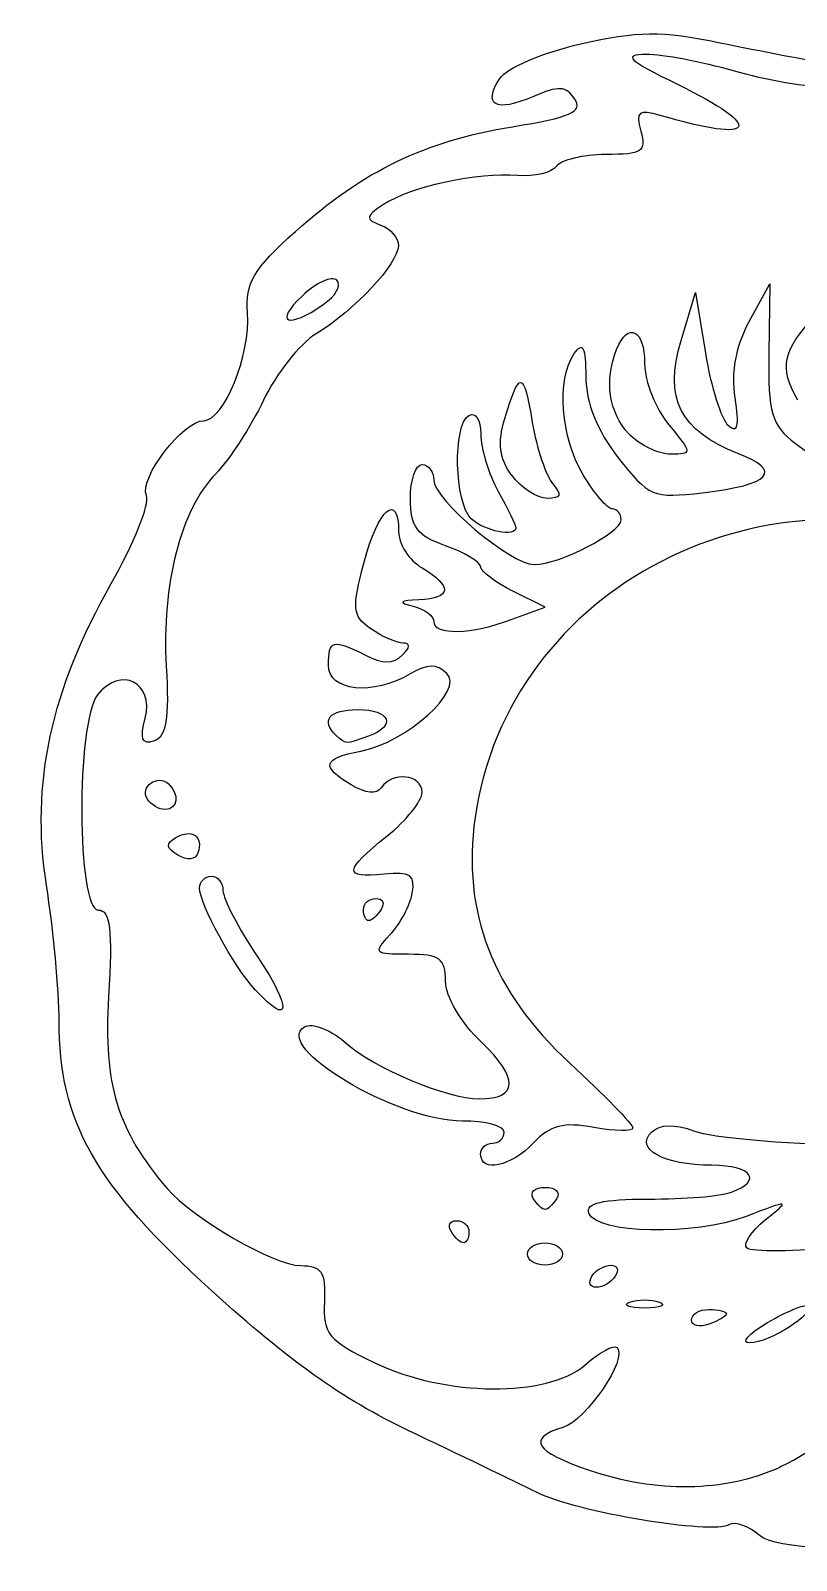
# Model space of a CAD drawing. Extents: x 2.4 to 13.2, y 1.8 to 13.4.
# Drawn here: x 4.399 to 5.721, y 2.799 to 5.44 of the extents above; entities that cross this region are included whole.
import ezdxf

# ---------------------------------------------------------------- set-up
doc = ezdxf.new("R2010")
doc.units = 0
doc.layers.add('Layer_1', color=7, linetype='CONTINUOUS')

msp = doc.modelspace()

# ---------------------------------------------------------------- linework, layer by layer
at = {"layer": 'Layer_1', "color": 7}
for points in [[(5.639976, 4.93796), (5.675189, 5.00256), (5.673609, 4.88322)], [(5.52204, 4.9049), (5.546966, 4.9879), (5.564185, 4.88297)], [(5.229785, 4.67256), (5.229778, 4.67202)], [(5.230326, 4.42386), (5.287247, 4.44466), (5.231645, 4.47246)], [(4.926741, 4.22297), (4.926729, 4.22317)], [(4.600728, 4.11325), (4.600719, 4.11315)], [(4.653309, 4.01645), (4.6533, 4.01675)], [(4.787394, 3.78384), (4.787401, 3.7837)], [(5.671457, 3.2098), (5.671457, 3.2099)], [(5.693037, 2.96018), (5.692812, 2.9609)]]:
    msp.add_lwpolyline(points, dxfattribs=at)
for points in [[(4.904354, 4.96689)], [(5.432054, 4.74383)], [(5.159997, 4.59739)], [(4.973907, 3.92275)], [(5.26708, 3.4241)], [(5.125547, 3.3666)], [(5.256969, 3.3282)], [(5.368175, 3.2898)], [(5.433888, 3.2451)], [(5.540035, 3.2139)]]:
    msp.add_lwpolyline(points, close=True, dxfattribs=at)
for points in [[(5.348822, 5.41692), (5.447953, 5.43962), (5.486924, 5.43992), (5.58956, 5.41892)], [(5.209152, 5.35732), (5.220929, 5.37532), (5.283771, 5.40212), (5.348822, 5.41692)], [(5.58956, 5.41892), (5.656913, 5.40512), (5.748413, 5.38772), (5.792892, 5.38002)], [(5.462114, 5.39876), (5.420418, 5.39876), (5.430585, 5.38866), (5.515875, 5.34736)], [(5.612779, 5.37026), (5.558191, 5.38596), (5.490394, 5.39876), (5.462114, 5.39876)], [(5.779073, 5.34136), (5.742198, 5.34151), (5.667368, 5.35446), (5.612779, 5.37026)], [(5.266037, 5.32582), (5.202219, 5.29822), (5.178896, 5.31112), (5.209152, 5.35732)], [(5.338581, 5.32182), (5.323791, 5.34452), (5.311065, 5.34522), (5.266037, 5.32582)], [(5.515875, 5.34736), (5.66932, 5.27236), (5.653574, 5.24411), (5.485925, 5.29356)], [(5.230983, 5.27402), (5.331952, 5.29032), (5.353006, 5.29972), (5.338581, 5.32182)], [(5.485925, 5.29356), (5.448437, 5.30446), (5.443471, 5.30056), (5.452901, 5.26636)], [(4.856258, 5.09302), (4.973801, 5.1982), (5.080454, 5.24968), (5.230983, 5.27402)], [(5.452901, 5.26636), (5.462631, 5.23106), (5.455111, 5.22606), (5.39207, 5.22606)], [(5.30683, 5.20566), (5.29951, 5.19476), (5.269403, 5.18726), (5.239926, 5.18976)], [(5.39207, 5.22606), (5.352507, 5.22606), (5.31415, 5.21596), (5.30683, 5.20566)], [(5.239926, 5.18976), (5.1714, 5.19576), (5.055262, 5.17056), (5.008502, 5.13966)], [(5.008502, 5.13966), (4.977003, 5.11896), (4.976346, 5.11426), (5.003452, 5.10436)], [(5.003452, 5.10436), (5.020638, 5.09836), (5.034413, 5.08196), (5.034064, 5.06846)], [(4.773536, 4.95303), (4.769646, 5.00383), (4.784271, 5.02863), (4.856258, 5.09302)], [(5.034064, 5.06846), (5.033432, 5.03706), (4.958621, 4.95723), (4.892043, 4.91651)], [(4.927874, 5.00899), (4.919254, 5.01699), (4.892216, 5.00499), (4.867811, 4.98179)], [(4.90437, 4.96689), (4.925947, 4.98179), (4.936526, 5.00079), (4.927874, 5.00899)], [(4.867811, 4.98179), (4.818352, 4.93479), (4.843422, 4.92469), (4.904354, 4.96689)], [(4.698108, 4.76659), (4.733081, 4.76659), (4.779093, 4.88037), (4.773536, 4.95303)], [(5.410838, 4.88948), (5.430742, 4.93858), (5.459222, 4.92418), (5.459222, 4.86478)], [(5.615461, 4.806), (5.608511, 4.8498), (5.617041, 4.8959), (5.639976, 4.93796)], [(5.723715, 4.80222), (5.691282, 4.85972), (5.696608, 4.88532), (5.754139, 4.94897)], [(4.892043, 4.91651), (4.863768, 4.89921), (4.822883, 4.84771), (4.80119, 4.80201)], [(5.337812, 4.88252), (5.352473, 4.90412), (5.357495, 4.89342), (5.357716, 4.84242)], [(5.432037, 4.74392), (5.397557, 4.78012), (5.389359, 4.83632), (5.410838, 4.88948)], [(5.620432, 4.71007), (5.520047, 4.74957), (5.492046, 4.80497), (5.52204, 4.9049)], [(5.35297, 4.67323), (5.314234, 4.73773), (5.307022, 4.83734), (5.337812, 4.88252)], [(5.459222, 4.86478), (5.459222, 4.83448), (5.478082, 4.78698), (5.501129, 4.75923)], [(5.564185, 4.88297), (5.573655, 4.82527), (5.591448, 4.76907), (5.603764, 4.7583)], [(5.673609, 4.88322), (5.672029, 4.77997), (5.678319, 4.75889), (5.719463, 4.72729)], [(5.217905, 4.77052), (5.243399, 4.85482), (5.250048, 4.85382), (5.265353, 4.76352)], [(5.357716, 4.84242), (5.357915, 4.79762), (5.377461, 4.74882), (5.413626, 4.70267)], [(5.603764, 4.7583), (5.619907, 4.7441), (5.623161, 4.7573), (5.615461, 4.806)], [(4.80119, 4.80201), (4.779487, 4.75631), (4.742438, 4.69924), (4.718838, 4.67512)], [(5.155953, 4.77579), (5.167202, 4.78179), (5.176235, 4.76879), (5.176298, 4.74339)], [(5.719463, 4.72729), (5.810601, 4.65729), (5.883858, 4.68689), (5.883858, 4.79369)], [(4.599053, 4.6373), (4.586635, 4.6681), (4.662152, 4.76659), (4.698108, 4.76659)], [(5.159993, 4.59742), (5.130675, 4.62522), (5.127623, 4.75917), (5.155953, 4.77579)], [(5.229778, 4.67202), (5.208326, 4.70112), (5.205072, 4.72802), (5.217905, 4.77052)], [(5.265353, 4.76352), (5.272873, 4.71892), (5.288857, 4.67112), (5.300848, 4.65736)], [(5.501129, 4.75923), (5.541577, 4.71043), (5.541684, 4.70873), (5.504289, 4.70873)], [(5.176298, 4.74339), (5.176361, 4.71909), (5.190014, 4.67429), (5.206627, 4.64419)], [(5.504289, 4.70873), (5.482963, 4.70873), (5.450459, 4.72453), (5.432054, 4.74383)], [(6.053404, 4.538), (5.672426, 4.71084), (5.222764, 4.4794), (5.166516, 4.08156)], [(5.413626, 4.70267), (5.466417, 4.63537), (5.47379, 4.63227), (5.559397, 4.64227)], [(5.559397, 4.64227), (5.677633, 4.65607), (5.698647, 4.67937), (5.620432, 4.71007)], [(4.718838, 4.67512), (4.658453, 4.61322), (4.624926, 4.48302), (4.633291, 4.34269)], [(5.054732, 4.63166), (5.054732, 4.66426), (5.063832, 4.69086), (5.074952, 4.69086)], [(5.074952, 4.69086), (5.086072, 4.69086), (5.095172, 4.67876), (5.095172, 4.66416)], [(5.095172, 4.66416), (5.095172, 4.63006), (5.22817, 4.51833), (5.268741, 4.51833)], [(5.290998, 4.63246), (5.273591, 4.63246), (5.246038, 4.65046), (5.229785, 4.67256)], [(5.300848, 4.65736), (5.317149, 4.63876), (5.314692, 4.63246), (5.290998, 4.63246)], [(5.403515, 4.61423), (5.395165, 4.61429), (5.372428, 4.64083), (5.35297, 4.67323)], [(4.538431, 4.48563), (4.57765, 4.55443), (4.604931, 4.62277), (4.599053, 4.6373)], [(4.974872, 4.52256), (4.999134, 4.61406), (5.034505, 4.64496), (5.034505, 4.57466)], [(5.115389, 4.55066), (5.066036, 4.56826), (5.054732, 4.58346), (5.054732, 4.63166)], [(5.206627, 4.64419), (5.223244, 4.61389), (5.23683, 4.58599), (5.23683, 4.58179)], [(5.23683, 4.58179), (5.23683, 4.56509), (5.182513, 4.57579), (5.159997, 4.59739)], [(5.268741, 4.51833), (5.312114, 4.51833), (5.418673, 4.57323), (5.418673, 4.59553)], [(5.418673, 4.59553), (5.418673, 4.60643), (5.411843, 4.61423), (5.403515, 4.61423)], [(5.034505, 4.57466), (5.034505, 4.55356), (5.052703, 4.52566), (5.074943, 4.51256)], [(5.176043, 4.51466), (5.176043, 4.52266), (5.148748, 4.53876), (5.115389, 4.55066)], [(4.986441, 4.40745), (4.95488, 4.42935), (4.953575, 4.44225), (4.974872, 4.52256)], [(5.074943, 4.51256), (5.128103, 4.48106), (5.12618, 4.46006), (5.069893, 4.45726)], [(5.231645, 4.47246), (5.201063, 4.48776), (5.176043, 4.50666), (5.176043, 4.51466)], [(4.42646, 3.96507), (4.3991, 4.13991), (4.43401, 4.30216), (4.538431, 4.48563)], [(5.069893, 4.45726), (5.035659, 4.45626), (5.033158, 4.45226), (5.059783, 4.44636)], [(5.059783, 4.44636), (5.079243, 4.44136), (5.095167, 4.42966), (5.095167, 4.41986)], [(5.095167, 4.41986), (5.095167, 4.39596), (5.16051, 4.39736), (5.230326, 4.42386)], [(4.913299, 4.34435), (4.913299, 4.38845), (4.920779, 4.39045), (4.977458, 4.36175)], [(5.04241, 4.38275), (5.031193, 4.38275), (5.006005, 4.39365), (4.986441, 4.40745)], [(4.977458, 4.36175), (5.007313, 4.34665), (5.024853, 4.34665), (5.04083, 4.36175)], [(5.04083, 4.36175), (5.054578, 4.37485), (5.055203, 4.38275), (5.04241, 4.38275)], [(4.596996, 4.25301), (4.613331, 4.31471), (4.553651, 4.34391), (4.514596, 4.29321)], [(4.633291, 4.34269), (4.638661, 4.25289), (4.633392, 4.22056), (4.612314, 4.21371)], [(5.054603, 4.32945), (4.990226, 4.29125), (4.913299, 4.29935), (4.913299, 4.34435)], [(5.117582, 4.33045), (5.099953, 4.34715), (5.084558, 4.34675), (5.054603, 4.32945)], [(4.969495, 4.19637), (5.048793, 4.21137), (5.148192, 4.30143), (5.117582, 4.33045)], [(4.514596, 4.29321), (4.477724, 4.24541), (4.478752, 3.92184), (4.515866, 3.92184)], [(4.612314, 4.21371), (4.591209, 4.20671), (4.587386, 4.21771), (4.596996, 4.25301)], [(4.926729, 4.22317), (4.899245, 4.24927), (4.914696, 4.26787), (4.963797, 4.26787)], [(4.963797, 4.26787), (5.020268, 4.26787), (5.031585, 4.23997), (4.982372, 4.22197)], [(4.982372, 4.22197), (4.942771, 4.20757), (4.94315, 4.20757), (4.926741, 4.22297)], [(4.952783, 4.13807), (4.899092, 4.16987), (4.903095, 4.18387), (4.969495, 4.19637)], [(4.600719, 4.11315), (4.586907, 4.13435), (4.61879, 4.15715), (4.637473, 4.13955)], [(5.075034, 4.12507), (5.075034, 4.15587), (5.023115, 4.16197), (5.004525, 4.13307)], [(4.637473, 4.13955), (4.656712, 4.12145), (4.653111, 4.09545), (4.631373, 4.09545)], [(5.004525, 4.13307), (4.996815, 4.12087), (4.977672, 4.12297), (4.952783, 4.13807)], [(5.01438, 4.04967), (5.047739, 4.07627), (5.075034, 4.11027), (5.075034, 4.12507)], [(4.631373, 4.09545), (4.620912, 4.09545), (4.607111, 4.10345), (4.600728, 4.11325)], [(5.166516, 4.08156), (5.143484, 3.91871), (5.196497, 3.78104), (5.329524, 3.6582)], [(4.6533, 4.01675), (4.632953, 4.02895), (4.632006, 4.03645), (4.6496, 4.04695)], [(4.6496, 4.04695), (4.677337, 4.06325), (4.698173, 4.04895), (4.687903, 4.02045)], [(5.00933, 3.98367), (4.938297, 3.97667), (4.939301, 3.98967), (5.01438, 4.04967)], [(4.687903, 4.02045), (4.683703, 4.00825), (4.669422, 4.00735), (4.653309, 4.01645)], [(5.058052, 3.95087), (5.063712, 3.98257), (5.055212, 3.98827), (5.00933, 3.98367)], [(4.448321, 3.73084), (4.448321, 3.78274), (4.438471, 3.88817), (4.42646, 3.96507)], [(4.690842, 3.96015), (4.690842, 3.97105), (4.699942, 3.98035), (4.711062, 3.98035)], [(4.711062, 3.98035), (4.722182, 3.98035), (4.731282, 3.96945), (4.731282, 3.95545)], [(4.787401, 3.7837), (4.749942, 3.8242), (4.690842, 3.93223), (4.690842, 3.96015)], [(4.731282, 3.95545), (4.731282, 3.94165), (4.758389, 3.88995), (4.791494, 3.84034)], [(4.973907, 3.92275), (4.973907, 3.93365), (4.983537, 3.94185), (4.995327, 3.94185)], [(4.995327, 3.94185), (5.007104, 3.94185), (5.011126, 3.93385), (5.004237, 3.92275)], [(5.019534, 3.87897), (5.036941, 3.89737), (5.05427, 3.92977), (5.058052, 3.95087)], [(4.515866, 3.92184), (4.536844, 3.92184), (4.540824, 3.88854), (4.533715, 3.77207)], [(4.982817, 3.90365), (4.977917, 3.90365), (4.973907, 3.91165), (4.973907, 3.92275)], [(5.004237, 3.92275), (4.997377, 3.91185), (4.987714, 3.90365), (4.982817, 3.90365)], [(5.051686, 3.84547), (4.992362, 3.84547), (4.990108, 3.84747), (5.019534, 3.87897)], [(4.791494, 3.84034), (4.850695, 3.75184), (4.84825, 3.71802), (4.787394, 3.78384)], [(5.115477, 3.79897), (5.115477, 3.83837), (5.105717, 3.84547), (5.051686, 3.84547)], [(5.177464, 3.69367), (5.142403, 3.72697), (5.115477, 3.77277), (5.115477, 3.79897)], [(4.533715, 3.77207), (4.524485, 3.62111), (4.548873, 3.54152), (4.635019, 3.44118)], [(4.712368, 3.26411), (4.509317, 3.44882), (4.448321, 3.55665), (4.448321, 3.73084)], [(4.872222, 3.72037), (4.885458, 3.72737), (4.915778, 3.71637), (4.940349, 3.69487)], [(5.144812, 3.55773), (5.030292, 3.55773), (4.814458, 3.6865), (4.872222, 3.72037)], [(4.940349, 3.69487), (4.992009, 3.64887), (5.116973, 3.59607), (5.174304, 3.59607)], [(5.174304, 3.59607), (5.241371, 3.59607), (5.242538, 3.63187), (5.177464, 3.69367)], [(5.329524, 3.6582), (5.389729, 3.6026), (5.438989, 3.55205), (5.438989, 3.54575)], [(5.216583, 3.53863), (5.216583, 3.54953), (5.184286, 3.55773), (5.144812, 3.55773)], [(5.196363, 3.51953), (5.207483, 3.51953), (5.216583, 3.52753), (5.216583, 3.53863)], [(5.371608, 3.54643), (5.319212, 3.55653), (5.296036, 3.55043), (5.267382, 3.51983)], [(5.438989, 3.54575), (5.438989, 3.53975), (5.40866, 3.53975), (5.371608, 3.54643)], [(5.575464, 3.48135), (5.492015, 3.48163), (5.440925, 3.50975), (5.471247, 3.53845)], [(5.471247, 3.53845), (5.486101, 3.55255), (5.509679, 3.55315), (5.545248, 3.54045)], [(5.545248, 3.54045), (5.573964, 3.52955), (5.695986, 3.51895), (5.816439, 3.51575)], [(5.267382, 3.51983), (5.228535, 3.47913), (5.176143, 3.46793), (5.176143, 3.50043)], [(5.176143, 3.50043), (5.176143, 3.51133), (5.185243, 3.51953), (5.196363, 3.51953)], [(5.609195, 3.43505), (5.663572, 3.45475), (5.644522, 3.48095), (5.575464, 3.48135)], [(4.635019, 3.44118), (4.679732, 3.38918), (4.820019, 3.30811), (4.865556, 3.30811)], [(5.26708, 3.4241), (5.26022, 3.435), (5.26929, 3.4432), (5.2873, 3.4432)], [(5.2873, 3.4432), (5.305307, 3.4432), (5.314407, 3.4352), (5.30752, 3.4241)], [(5.465976, 3.42295), (5.527157, 3.42295), (5.591603, 3.42795), (5.609195, 3.43505)], [(5.2873, 3.405), (5.28307, 3.405), (5.273969, 3.413), (5.26708, 3.4241)], [(5.30752, 3.4241), (5.30066, 3.4132), (5.291529, 3.405), (5.2873, 3.405)], [(5.363064, 3.39895), (5.357094, 3.41615), (5.386031, 3.42295), (5.465976, 3.42295)], [(5.667309, 3.38695), (5.711374, 3.42235), (5.710955, 3.42235), (5.634298, 3.39295)], [(5.125548, 3.3666), (5.118688, 3.3775), (5.122708, 3.3857), (5.134458, 3.3857)], [(5.134458, 3.3857), (5.146235, 3.3857), (5.155877, 3.3777), (5.155877, 3.3666)], [(5.634298, 3.39295), (5.545779, 3.35915), (5.375552, 3.36275), (5.363064, 3.39895)], [(5.63578, 3.33865), (5.62857, 3.34565), (5.64276, 3.36715), (5.667309, 3.38695)], [(5.146967, 3.3475), (5.142067, 3.3475), (5.132433, 3.3555), (5.125547, 3.3666)], [(5.155877, 3.3666), (5.155877, 3.3557), (5.151867, 3.3475), (5.146967, 3.3475)], [(5.998706, 3.36735), (5.937889, 3.34605), (5.651905, 3.32345), (5.63578, 3.33865)], [(5.256969, 3.3282), (5.256969, 3.3391), (5.270621, 3.3473), (5.287298, 3.3473)], [(5.287298, 3.3091), (5.270616, 3.3091), (5.256969, 3.3171), (5.256969, 3.3282)], [(5.287298, 3.3473), (5.303978, 3.3473), (5.317627, 3.3393), (5.317627, 3.3282)], [(5.317627, 3.3282), (5.317627, 3.3173), (5.303976, 3.3091), (5.287298, 3.3091)], [(4.865556, 3.30811), (4.90208, 3.30811), (4.908841, 3.29721), (4.906355, 3.24571)], [(5.368175, 3.2898), (5.375035, 3.3007), (5.389784, 3.3089), (5.40089, 3.3089)], [(5.40089, 3.3089), (5.41201, 3.3089), (5.415487, 3.3009), (5.40863, 3.2898)], [(5.375915, 3.2707), (5.364795, 3.2707), (5.361318, 3.2787), (5.368175, 3.2898)], [(5.40863, 3.2898), (5.40177, 3.2789), (5.387021, 3.2707), (5.375915, 3.2707)], [(5.050826, 3.02381), (4.938599, 3.07721), (4.844094, 3.14425), (4.712368, 3.26411)], [(5.433888, 3.2451), (5.447796, 3.2501), (5.470535, 3.2501), (5.484433, 3.2451)], [(4.906355, 3.24571), (4.903825, 3.19011), (4.913085, 3.17881), (4.993589, 3.14028)], [(5.45916, 3.235), (5.431358, 3.235), (5.419985, 3.24), (5.433888, 3.2451)], [(5.484433, 3.2451), (5.498342, 3.2401), (5.486963, 3.235), (5.45916, 3.235)], [(5.540035, 3.2139), (5.540035, 3.224), (5.553686, 3.2325), (5.570364, 3.2325)], [(5.570364, 3.2325), (5.587044, 3.2325), (5.600693, 3.2285), (5.600693, 3.2255)], [(5.600693, 3.2255), (5.600693, 3.2215), (5.587042, 3.213), (5.570364, 3.2069)], [(5.74075, 3.2383), (5.754738, 3.2262), (5.674182, 3.1752), (5.641129, 3.1747)], [(5.671457, 3.2099), (5.704819, 3.2295), (5.736, 3.2423), (5.74075, 3.2383)], [(5.570364, 3.2069), (5.553684, 3.2009), (5.540035, 3.2049), (5.540035, 3.2139)], [(5.641129, 3.1747), (5.624449, 3.17442), (5.637969, 3.1902), (5.671457, 3.2098)], [(5.692812, 2.9609), (5.813776, 3.013), (5.981984, 3.21242), (5.904987, 3.21242)], [(5.355823, 3.13628), (5.380907, 3.15848), (5.40603, 3.17228), (5.411675, 3.16678)], [(5.411675, 3.16678), (5.431261, 3.14818), (5.358534, 3.04106), (5.318082, 3.02888)], [(4.993589, 3.14028), (5.115763, 3.08188), (5.291364, 3.08048), (5.355823, 3.13628)], [(5.272393, 2.91694), (5.236169, 2.93494), (5.136463, 2.98314), (5.050826, 3.02381)], [(5.318082, 3.02888), (5.255184, 3.01008), (5.269442, 2.98678), (5.363354, 2.95518)], [(5.363354, 2.95518), (5.480618, 2.91578), (5.595151, 2.91728), (5.693037, 2.96018)], [(5.605666, 2.86114), (5.575178, 2.84324), (5.341802, 2.88234), (5.272393, 2.91694)], [(5.658637, 2.84154), (5.639333, 2.85814), (5.61551, 2.86694), (5.605666, 2.86114)], [(6.366604, 2.85584), (6.23673, 2.80984), (5.707975, 2.79934), (5.658637, 2.84154)]]:
    msp.add_open_spline(points, degree=3, dxfattribs=at)

doc.saveas('drawing.dxf')
